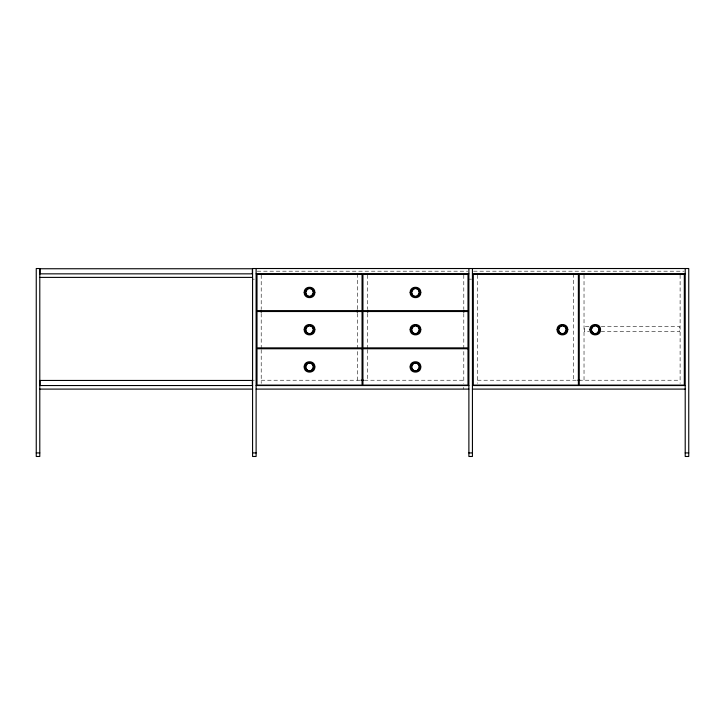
<?xml version="1.0" encoding="UTF-8"?>
<svg xmlns="http://www.w3.org/2000/svg" width="725" height="725" viewBox="0 0 725 725"><rect width="100%" height="100%" fill="white"/><g stroke="black" fill="none" stroke-linecap="round" stroke-linejoin="round"><path stroke-width="0.54" stroke-dasharray="3.62 2.72" d="M257.248 271.186L467.752 271.186M473.561 271.186L684.074 271.186M252.572 279.161L254.339 279.161M468.885 279.161L471.549 279.161M588.954 326.594L584.468 326.594L584.468 331.688L588.954 331.688M601.27 326.594L679.66 326.594L679.66 331.688L601.27 331.688M252.572 380.235L254.339 380.235M261.208 380.226L359.863 380.226M364.349 380.226L463.792 380.226M477.53 380.226L680.104 380.226M680.104 274.974L680.104 383.425M584.024 274.974L584.024 380.226M573.611 273.842L573.611 380.226M477.53 274.974L477.53 383.425M463.792 274.974L463.792 308.932M463.792 313.454L463.792 383.425M463.565 387.322L463.565 389.098M367.711 274.974L367.711 308.932M367.711 313.454L367.711 348.544M367.711 349.667L367.711 380.226M357.289 273.842L357.289 308.932M357.289 313.454L357.289 380.226M261.208 274.974L261.208 308.932M261.208 313.454L261.208 348.544M261.208 349.667L261.208 383.425"/><path stroke-width="1.09" d="M305.107 292.456C304.908 286.71 314.152 286.71 313.943 292.456C314.17 298.211 304.899 298.22 305.107 292.465L304.21 292.456C303.974 285.559 315.085 285.559 314.849 292.456C315.112 299.362 303.965 299.371 304.21 292.465L305.56 292.456L307.554 288.949C311.949 286.257 315.964 293.553 311.505 295.972C307.11 298.664 303.095 291.377 307.554 288.949L310.218 288.478L312.566 289.855L313.499 292.456L311.505 295.972L308.841 296.452L306.494 295.075L305.56 292.465M305.107 329.694C304.908 323.948 314.152 323.948 313.943 329.694C314.17 335.448 304.899 335.448 305.107 329.694L304.21 329.685C303.974 322.797 315.085 322.797 314.849 329.685C315.112 336.599 303.965 336.608 304.21 329.694L305.56 329.694L307.554 326.187C311.949 323.495 315.964 330.79 311.505 333.21C307.11 335.902 303.095 328.606 307.554 326.187L310.218 325.706L312.566 327.084L313.499 329.694L311.505 333.21L308.841 333.69L306.494 332.313L305.56 329.694M305.107 366.923C304.908 361.186 314.152 361.186 313.943 366.923C314.17 372.677 304.899 372.686 305.107 366.932L304.21 366.923C303.974 360.035 315.085 360.035 314.849 366.923C315.112 373.828 303.965 373.837 304.21 366.932L305.56 366.923L307.554 363.424C311.949 360.733 315.964 368.019 311.505 370.448C307.11 373.13 303.095 365.844 307.554 363.424L310.218 362.944L312.566 364.322L313.499 366.923L311.505 370.448L308.841 370.919L306.494 369.542L305.56 366.932M411.057 292.456C410.848 286.71 420.092 286.71 419.893 292.456C420.11 298.211 410.839 298.22 411.048 292.465L410.151 292.456C409.915 285.559 421.026 285.559 420.79 292.456C421.053 299.362 409.906 299.371 410.151 292.465L411.501 292.456L413.495 288.949C417.89 286.257 421.905 293.553 417.446 295.972C413.051 298.664 409.036 291.377 413.495 288.949L416.159 288.478L418.506 289.855L419.44 292.456L417.446 295.972L414.782 296.452L412.434 295.075L411.501 292.465M411.057 329.694C410.848 323.948 420.092 323.948 419.893 329.694C420.11 335.448 410.839 335.448 411.048 329.694L410.151 329.685C409.915 322.797 421.026 322.797 420.79 329.685C421.053 336.599 409.906 336.608 410.151 329.694L411.501 329.694L413.495 326.187C417.89 323.495 421.905 330.79 417.446 333.21C413.051 335.902 409.036 328.606 413.495 326.187L416.159 325.706L418.506 327.084L419.44 329.694L417.446 333.21L414.782 333.69L412.434 332.313L411.501 329.694M411.057 366.923C410.848 361.186 420.092 361.186 419.893 366.923C420.11 372.677 410.839 372.686 411.048 366.932L410.151 366.923C409.915 360.035 421.026 360.035 420.79 366.923C421.053 373.828 409.906 373.837 410.151 366.932L411.501 366.923L413.495 363.424C417.89 360.733 421.905 368.019 417.446 370.448C413.051 373.13 409.036 365.844 413.495 363.424L416.159 362.944L418.506 364.322L419.44 366.923L417.446 370.448L414.782 370.919L412.434 369.542L411.501 366.932M557.996 329.694C557.788 323.948 567.041 323.948 566.832 329.694C567.059 335.448 557.788 335.448 557.996 329.694L557.099 329.685C556.854 322.797 567.974 322.797 567.738 329.685C567.992 336.599 556.845 336.608 557.099 329.694L558.449 329.694L560.443 326.187C564.838 323.495 568.853 330.79 564.394 333.21C559.999 335.902 555.975 328.606 560.443 326.187L563.098 325.706L565.455 327.084L566.388 329.694L564.394 333.21L561.73 333.69L559.383 332.313L558.449 329.694M590.803 329.694C590.594 323.948 599.847 323.948 599.638 329.694C599.865 335.448 590.585 335.448 590.803 329.694L589.905 329.685C589.661 322.797 600.78 322.797 600.536 329.685C600.798 336.599 589.652 336.608 589.896 329.694L591.247 329.694L593.24 326.187C597.636 323.495 601.659 330.79 597.201 333.21C592.796 335.902 588.782 328.606 593.24 326.187L595.905 325.706L598.252 327.084L599.185 329.694L597.201 333.21L594.536 333.69L592.189 332.313L591.247 329.694M39.793 273.842L252.572 273.842M256.115 273.842L468.885 273.842M472.428 273.842L685.207 273.842M39.793 277.394L252.572 277.394M313.499 292.456L314.849 292.465M419.44 292.456L420.79 292.465L419.893 292.456M313.499 329.694L314.849 329.694M419.44 329.694L420.79 329.694M566.388 329.694L567.738 329.694L566.832 329.694M599.185 329.694L600.536 329.694L599.638 329.694M313.499 366.923L314.849 366.932M419.44 366.923L420.79 366.932L419.893 366.923M360.987 380.226L363.542 380.226M577.78 380.226L579.864 380.226M39.793 385.546L252.572 385.546M256.115 385.546L468.885 385.546M472.428 385.546L685.207 385.546M39.793 389.098L252.572 389.098M256.115 389.098L468.885 389.098M472.428 389.098L685.207 389.098M36.25 452.926L39.793 452.926M252.572 452.926L256.115 452.926M468.885 452.926L472.428 452.926M685.207 452.926L688.75 452.926M685.207 268.522L685.207 456.478L688.75 456.478L688.75 268.522L252.572 268.522L252.572 456.478L256.115 456.478L256.115 268.522M472.428 268.522L472.428 456.478L468.885 456.478L468.885 268.522M463.792 310.055L463.792 312.321M367.711 310.055L367.711 312.321M357.289 310.055L357.289 312.321M261.208 310.055L261.208 312.321M252.345 273.842L252.345 268.748L40.02 268.748L40.02 273.842M252.345 385.546L252.345 380.453L40.02 380.453L40.02 385.546M39.793 268.522L36.25 268.522L36.25 456.478L39.793 456.478L39.793 268.522M362.056 274.286L257.003 274.286L257.003 310.635L362.056 310.635L362.056 274.286M467.997 274.286L362.944 274.286L362.944 310.635L467.997 310.635L467.997 274.286M578.378 274.286L473.316 274.286L473.316 385.102L578.378 385.102L578.378 274.286M684.318 274.286L579.257 274.286L579.257 385.102L684.318 385.102L684.318 274.286M362.056 311.523L257.003 311.523L257.003 347.873L362.056 347.873L362.056 311.523M467.997 311.523L362.944 311.523L362.944 347.873L467.997 347.873L467.997 311.523M362.056 348.761L257.003 348.761L257.003 385.102L362.056 385.102L362.056 348.761M467.997 348.761L362.944 348.761L362.944 385.102L467.997 385.102L467.997 348.761"/></g></svg>
